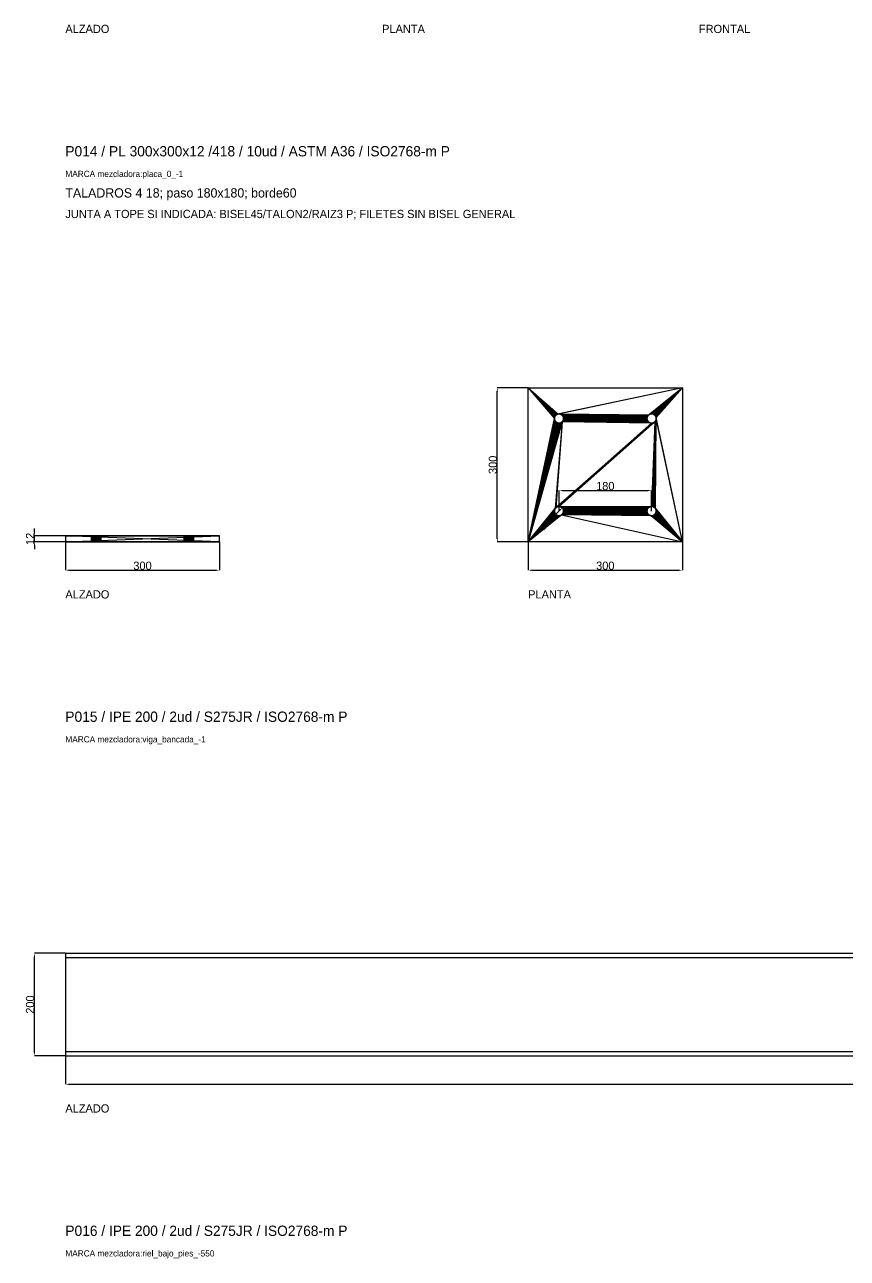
# Model space of a CAD drawing. Header units: millimetres. Extents: x -79 to 41330, y -75911 to 371.
# Drawn here: x -79 to 1521, y -21065 to -18665 of the extents above; entities that cross this region are included whole.
import ezdxf

# ---------------------------------------------------------------- set-up
doc = ezdxf.new("R2010")
doc.units = ezdxf.units.MM
for name, color, linetype in [('R17_COTAS_P', 1, 'Continuous'), ('R17_PIEZAS_P', 3, 'Continuous'), ('R17_TEXTOS', 7, 'Continuous')]:
    doc.layers.add(name, color=color, linetype=linetype)
doc.dimstyles.get("Standard").update_dxf_attribs({"dimtxt": 2.5, "dimasz": 2.5, "dimexe": 1.25, "dimexo": 0.625, "dimtad": 1, "dimcen": 2.5, "dimazin": 3, "dimtfac": 1, "dimtmove": 0, "dimatfit": 3})

# ---------------------------------------------------------------- blocks, each defined once
blk = doc.blocks.new('_CLOSEDFILLED')
at = {"color": 0, "linetype": 'BYBLOCK'}
blk.add_solid([(-1, 0.16), (0, 0), (-1, -0.16)], dxfattribs=at)
blk = doc.blocks.new('*D83')
for p, q in [((0, -19671.7), (0, -19726.7)), ((300, -19671.7), (300, -19726.7)), ((7, -19726.7), (293, -19726.7))]:
    blk.add_line(p, q)
at = {"layer": 'Defpoints'}
for p in [(0, -19671.7), (300, -19671.7), (0, -19726.7)]:
    blk.add_point(p, dxfattribs=at)
at = {"layer": 'R17_COTAS_P', "xscale": 7, "yscale": 7, "rotation": 180}
blk.add_blockref('_CLOSEDFILLED', (0, -19726.7), dxfattribs=at)
at = {"layer": 'R17_COTAS_P', "xscale": 7, "yscale": 7}
blk.add_blockref('_CLOSEDFILLED', (300, -19726.7), dxfattribs=at)
at = {"layer": 'R17_COTAS_P', "insert": (150, -19718.1), "char_height": 16, "attachment_point": 5}
blk.add_mtext('300', dxfattribs=at)
blk = doc.blocks.new('*D84')
for p, q in [((-60, -19652.7), (-60, -19645.7)), ((0, -19659.7), (-60, -19659.7)), ((-60, -19671.7), (-60, -19659.7)), ((0, -19671.7), (-60, -19671.7)), ((-60, -19678.7), (-60, -19685.7))]:
    blk.add_line(p, q)
at = {"layer": 'Defpoints'}
for p in [(-60, -19671.7), (0, -19659.7), (0, -19671.7)]:
    blk.add_point(p, dxfattribs=at)
at = {"layer": 'R17_COTAS_P', "xscale": 7, "yscale": 7}
for p, rotation in [((-60, -19659.7), 270), ((-60, -19671.7), 90)]:
    blk.add_blockref('_CLOSEDFILLED', p, dxfattribs=dict(at, rotation=rotation))
at = {"layer": 'R17_COTAS_P', "insert": (-68.6, -19665.7), "char_height": 16, "attachment_point": 5, "rotation": 90}
blk.add_mtext('12', dxfattribs=at)
blk = doc.blocks.new('*D85')
for p, q in [((900, -19671.7), (900, -19726.7)), ((1200, -19671.7), (1200, -19726.7)), ((907, -19726.7), (1193, -19726.7))]:
    blk.add_line(p, q)
at = {"layer": 'Defpoints'}
for p in [(900, -19671.7), (1200, -19671.7), (900, -19726.7)]:
    blk.add_point(p, dxfattribs=at)
at = {"layer": 'R17_COTAS_P', "xscale": 7, "yscale": 7, "rotation": 180}
blk.add_blockref('_CLOSEDFILLED', (900, -19726.7), dxfattribs=at)
at = {"layer": 'R17_COTAS_P', "xscale": 7, "yscale": 7}
blk.add_blockref('_CLOSEDFILLED', (1200, -19726.7), dxfattribs=at)
at = {"layer": 'R17_COTAS_P', "insert": (1050, -19718.1), "char_height": 16, "attachment_point": 5}
blk.add_mtext('300', dxfattribs=at)
blk = doc.blocks.new('*D86')
for p, q in [((900, -19371.7), (840, -19371.7)), ((840, -19664.7), (840, -19378.7)), ((900, -19671.7), (840, -19671.7))]:
    blk.add_line(p, q)
at = {"layer": 'Defpoints'}
for p in [(900, -19371.7), (840, -19671.7), (900, -19671.7)]:
    blk.add_point(p, dxfattribs=at)
at = {"layer": 'R17_COTAS_P', "xscale": 7, "yscale": 7}
for p, rotation in [((840, -19371.7), 90), ((840, -19671.7), 270)]:
    blk.add_blockref('_CLOSEDFILLED', p, dxfattribs=dict(at, rotation=rotation))
at = {"layer": 'R17_COTAS_P', "insert": (831.4, -19521.7), "char_height": 16, "attachment_point": 5, "rotation": 90}
blk.add_mtext('300', dxfattribs=at)
blk = doc.blocks.new('*D89')
for p, q in [((949.7, -19622), (950.1, -19621.6)), ((950.1, -19621.6), (962.8, -19608.9))]:
    blk.add_line(p, q)
at = {"layer": 'Defpoints'}
for p in [(953.6, -19618.1), (960, -19611.7)]:
    blk.add_point(p, dxfattribs=at)
at = {"layer": 'R17_COTAS_P', "xscale": 5, "yscale": 5, "rotation": 44.99999999999642}
for p in [(966.4, -19605.3), (953.6, -19618.1)]:
    blk.add_blockref('_CLOSEDFILLED', p, dxfattribs=at)
at = {"layer": 'R17_COTAS_P', "insert": (936.9, -19634.8), "char_height": 12, "attachment_point": 5, "rotation": 45}
blk.add_mtext('%%c18', dxfattribs=at)
blk = doc.blocks.new('*D90')
for p, q in [((960, -19611.7), (960, -19571.7)), ((967, -19571.7), (1133, -19571.7)), ((1140, -19611.7), (1140, -19571.7))]:
    blk.add_line(p, q)
at = {"layer": 'Defpoints'}
for p in [(960, -19571.7), (960, -19611.7), (1140, -19611.7)]:
    blk.add_point(p, dxfattribs=at)
at = {"layer": 'R17_COTAS_P', "xscale": 7, "yscale": 7, "rotation": 180}
blk.add_blockref('_CLOSEDFILLED', (960, -19571.7), dxfattribs=at)
at = {"layer": 'R17_COTAS_P', "xscale": 7, "yscale": 7}
blk.add_blockref('_CLOSEDFILLED', (1140, -19571.7), dxfattribs=at)
at = {"layer": 'R17_COTAS_P', "insert": (1050, -19563.1), "char_height": 16, "attachment_point": 5}
blk.add_mtext('180', dxfattribs=at)
blk = doc.blocks.new('*D91')
for p, q in [((0, -20671.7), (0, -20726.7)), ((6200, -20671.7), (6200, -20726.7)), ((7, -20726.7), (6193, -20726.7))]:
    blk.add_line(p, q)
at = {"layer": 'Defpoints'}
for p in [(0, -20671.7), (6200, -20671.7), (0, -20726.7)]:
    blk.add_point(p, dxfattribs=at)
at = {"layer": 'R17_COTAS_P', "xscale": 7, "yscale": 7, "rotation": 180}
blk.add_blockref('_CLOSEDFILLED', (0, -20726.7), dxfattribs=at)
at = {"layer": 'R17_COTAS_P', "xscale": 7, "yscale": 7}
blk.add_blockref('_CLOSEDFILLED', (6200, -20726.7), dxfattribs=at)
at = {"layer": 'R17_COTAS_P', "insert": (3100, -20718.1), "char_height": 16, "attachment_point": 5}
blk.add_mtext('6200', dxfattribs=at)
blk = doc.blocks.new('*D92')
for p, q in [((0, -20471.7), (-60, -20471.7)), ((-60, -20664.7), (-60, -20478.7)), ((0, -20671.7), (-60, -20671.7))]:
    blk.add_line(p, q)
at = {"layer": 'Defpoints'}
for p in [(0, -20471.7), (-60, -20671.7), (0, -20671.7)]:
    blk.add_point(p, dxfattribs=at)
at = {"layer": 'R17_COTAS_P', "xscale": 7, "yscale": 7}
for p, rotation in [((-60, -20471.7), 90), ((-60, -20671.7), 270)]:
    blk.add_blockref('_CLOSEDFILLED', p, dxfattribs=dict(at, rotation=rotation))
at = {"layer": 'R17_COTAS_P', "insert": (-68.6, -20571.7), "char_height": 16, "attachment_point": 5, "rotation": 90}
blk.add_mtext('200', dxfattribs=at)

msp = doc.modelspace()

# ---------------------------------------------------------------- linework, layer by layer
at = {"layer": 'R17_PIEZAS_P'}
for p, q in [((900, -19671.702), (900, -19371.702)), ((900, -19371.702), (951, -19431.702)), ((900, -19371.702), (951.173, -19429.946)), ((900, -19371.702), (951.685, -19428.258)), ((900, -19371.702), (952.517, -19426.702)), ((900, -19371.702), (953.636, -19425.338)), ((900, -19371.702), (955, -19424.219)), ((900, -19371.702), (956.556, -19423.387)), ((900, -19371.702), (958.244, -19422.875)), ((900, -19371.702), (1200, -19371.702)), ((1200, -19371.702), (958.244, -19422.875)), ((1200, -19371.702), (960, -19422.702)), ((1200, -19371.702), (1135, -19424.219)), ((1200, -19371.702), (1136.556, -19423.387)), ((1200, -19371.702), (1138.244, -19422.875)), ((1200, -19371.702), (1140, -19422.702)), ((1200, -19371.702), (1141.756, -19422.875)), ((1200, -19371.702), (1143.444, -19423.387)), ((1200, -19371.702), (1145, -19424.219)), ((1200, -19371.702), (1146.364, -19425.338)), ((1200, -19371.702), (1147.483, -19426.702)), ((1200, -19371.702), (1148.315, -19428.258)), ((1200, -19371.702), (1148.827, -19429.946)), ((1200, -19371.702), (1200, -19671.702)), ((900, -19671.702), (951, -19431.702)), ((951.173, -19433.458), (900, -19671.702)), ((951.685, -19435.146), (900, -19671.702)), ((952.517, -19436.702), (900, -19671.702)), ((953.636, -19438.066), (900, -19671.702)), ((966.364, -19438.066), (900, -19671.702)), ((951.173, -19429.946), (951, -19431.702)), ((951, -19431.702), (951.173, -19433.458)), ((951.685, -19428.258), (951.173, -19429.946)), ((951.173, -19433.458), (951.685, -19435.146)), ((952.517, -19426.702), (951.685, -19428.258)), ((951.685, -19435.146), (952.517, -19436.702)), ((953.636, -19425.338), (952.517, -19426.702)), ((952.517, -19436.702), (953.636, -19438.066)), ((966.364, -19438.066), (952.517, -19606.702)), ((955, -19424.219), (953.636, -19425.338)), ((953.636, -19438.066), (955, -19439.185)), ((966.364, -19438.066), (953.636, -19605.338)), ((1146.364, -19438.066), (953.636, -19605.338)), ((956.556, -19423.387), (955, -19424.219)), ((1146.364, -19438.066), (955, -19604.219)), ((958.244, -19422.875), (956.556, -19423.387)), ((1146.364, -19438.066), (956.556, -19603.387)), ((960, -19422.702), (958.244, -19422.875)), ((1146.364, -19438.066), (958.244, -19602.875)), ((961.756, -19422.875), (960, -19422.702)), ((960, -19422.702), (1131.173, -19429.946)), ((960, -19422.702), (1131.685, -19428.258)), ((960, -19422.702), (1132.517, -19426.702)), ((960, -19422.702), (1133.636, -19425.338)), ((960, -19422.702), (1135, -19424.219)), ((1146.364, -19438.066), (960, -19602.702)), ((963.444, -19423.387), (961.756, -19422.875)), ((961.756, -19422.875), (1131.173, -19429.946)), ((965, -19424.219), (963.444, -19423.387)), ((963.444, -19423.387), (1131.173, -19429.946)), ((966.364, -19425.338), (965, -19424.219)), ((965, -19424.219), (1131.173, -19429.946)), ((965, -19439.185), (966.364, -19438.066)), ((967.483, -19426.702), (966.364, -19425.338)), ((966.364, -19425.338), (1131.173, -19429.946)), ((966.364, -19438.066), (967.483, -19436.702)), ((1140, -19440.702), (966.364, -19438.066)), ((968.315, -19428.258), (967.483, -19426.702)), ((967.483, -19426.702), (1131.173, -19429.946)), ((967.483, -19436.702), (968.315, -19435.146)), ((1140, -19440.702), (967.483, -19436.702)), ((968.827, -19429.946), (968.315, -19428.258)), ((968.315, -19428.258), (1131.173, -19429.946)), ((968.315, -19435.146), (968.827, -19433.458)), ((1140, -19440.702), (968.315, -19435.146)), ((969, -19431.702), (968.827, -19429.946)), ((968.827, -19429.946), (1131.173, -19429.946)), ((968.827, -19433.458), (969, -19431.702)), ((1140, -19440.702), (968.827, -19433.458)), ((969, -19431.702), (1131.173, -19429.946)), ((1131, -19431.702), (969, -19431.702)), ((1131.173, -19433.458), (969, -19431.702)), ((1131.685, -19435.146), (969, -19431.702)), ((1132.517, -19436.702), (969, -19431.702)), ((1133.636, -19438.066), (969, -19431.702)), ((1135, -19439.185), (969, -19431.702)), ((1136.556, -19440.017), (969, -19431.702)), ((1138.244, -19440.529), (969, -19431.702)), ((1140, -19440.702), (969, -19431.702)), ((1131.173, -19429.946), (1131, -19431.702)), ((1131, -19431.702), (1131.173, -19433.458)), ((1131.685, -19428.258), (1131.173, -19429.946)), ((1131.173, -19433.458), (1131.685, -19435.146)), ((1132.517, -19426.702), (1131.685, -19428.258)), ((1131.685, -19435.146), (1132.517, -19436.702)), ((1133.636, -19425.338), (1132.517, -19426.702)), ((1132.517, -19436.702), (1133.636, -19438.066)), ((1135, -19424.219), (1133.636, -19425.338)), ((1133.636, -19438.066), (1135, -19439.185)), ((1136.556, -19423.387), (1135, -19424.219)), ((1138.244, -19422.875), (1136.556, -19423.387)), ((1140, -19422.702), (1138.244, -19422.875)), ((1141.756, -19422.875), (1140, -19422.702)), ((1149, -19431.702), (1140, -19602.702)), ((1148.827, -19433.458), (1140, -19602.702)), ((1148.315, -19435.146), (1140, -19602.702)), ((1147.483, -19436.702), (1140, -19602.702)), ((1146.364, -19438.066), (1140, -19602.702)), ((1143.444, -19423.387), (1141.756, -19422.875)), ((1149, -19431.702), (1141.756, -19602.875)), ((1145, -19424.219), (1143.444, -19423.387)), ((1143.444, -19603.387), (1149, -19431.702)), ((1146.364, -19425.338), (1145, -19424.219)), ((1145, -19604.219), (1149, -19431.702)), ((1145, -19439.185), (1146.364, -19438.066)), ((1147.483, -19426.702), (1146.364, -19425.338)), ((1146.364, -19605.338), (1149, -19431.702)), ((1146.364, -19438.066), (1147.483, -19436.702)), ((1148.315, -19428.258), (1147.483, -19426.702)), ((1147.483, -19606.702), (1149, -19431.702)), ((1147.483, -19436.702), (1148.315, -19435.146)), ((1148.827, -19429.946), (1148.315, -19428.258)), ((1148.315, -19435.146), (1148.827, -19433.458)), ((1200, -19671.702), (1148.827, -19429.946)), ((1149, -19431.702), (1148.827, -19429.946)), ((1148.827, -19433.458), (1149, -19431.702)), ((1200, -19671.702), (1149, -19431.702)), ((955, -19439.185), (900, -19671.702)), ((965, -19439.185), (900, -19671.702)), ((956.556, -19440.017), (900, -19671.702)), ((963.444, -19440.017), (900, -19671.702)), ((958.244, -19440.529), (900, -19671.702)), ((961.756, -19440.529), (900, -19671.702)), ((960, -19440.702), (900, -19671.702)), ((1145, -19439.185), (953.636, -19605.338)), ((1143.444, -19440.017), (953.636, -19605.338)), ((1141.756, -19440.529), (953.636, -19605.338)), ((1140, -19440.702), (953.636, -19605.338)), ((955, -19439.185), (956.556, -19440.017)), ((956.556, -19440.017), (958.244, -19440.529)), ((958.244, -19440.529), (960, -19440.702)), ((960, -19440.702), (961.756, -19440.529)), ((961.756, -19440.529), (963.444, -19440.017)), ((963.444, -19440.017), (965, -19439.185)), ((1135, -19439.185), (1136.556, -19440.017)), ((1136.556, -19440.017), (1138.244, -19440.529)), ((1138.244, -19440.529), (1140, -19440.702)), ((1140, -19440.702), (1141.756, -19440.529)), ((1141.756, -19440.529), (1143.444, -19440.017)), ((1143.444, -19440.017), (1145, -19439.185)), ((900, -19671.702), (952.517, -19606.702)), ((952.517, -19606.702), (951.685, -19608.258)), ((953.636, -19605.338), (952.517, -19606.702)), ((955, -19604.219), (953.636, -19605.338)), ((956.556, -19603.387), (955, -19604.219)), ((958.244, -19602.875), (956.556, -19603.387)), ((960, -19602.702), (958.244, -19602.875)), ((961.756, -19602.875), (960, -19602.702)), ((960, -19602.702), (1131, -19611.702)), ((960, -19602.702), (1131.173, -19609.946)), ((960, -19602.702), (1131.685, -19608.258)), ((960, -19602.702), (1132.517, -19606.702)), ((960, -19602.702), (1133.636, -19605.338)), ((960, -19602.702), (1135, -19604.219)), ((960, -19602.702), (1136.556, -19603.387)), ((960, -19602.702), (1138.244, -19602.875)), ((960, -19602.702), (1140, -19602.702)), ((963.444, -19603.387), (961.756, -19602.875)), ((961.756, -19602.875), (1131, -19611.702)), ((965, -19604.219), (963.444, -19603.387)), ((963.444, -19603.387), (1131, -19611.702)), ((966.364, -19605.338), (965, -19604.219)), ((965, -19604.219), (1131, -19611.702)), ((967.483, -19606.702), (966.364, -19605.338)), ((966.364, -19605.338), (1131, -19611.702)), ((968.315, -19608.258), (967.483, -19606.702)), ((967.483, -19606.702), (1131, -19611.702)), ((1132.517, -19606.702), (1131.685, -19608.258)), ((1133.636, -19605.338), (1132.517, -19606.702)), ((1135, -19604.219), (1133.636, -19605.338)), ((1136.556, -19603.387), (1135, -19604.219)), ((1138.244, -19602.875), (1136.556, -19603.387)), ((1140, -19602.702), (1138.244, -19602.875)), ((1141.756, -19602.875), (1140, -19602.702)), ((1143.444, -19603.387), (1141.756, -19602.875)), ((1145, -19604.219), (1143.444, -19603.387)), ((1146.364, -19605.338), (1145, -19604.219)), ((1147.483, -19606.702), (1146.364, -19605.338)), ((1148.315, -19608.258), (1147.483, -19606.702)), ((1147.483, -19606.702), (1200, -19671.702)), ((900, -19671.702), (951.685, -19608.258)), ((900, -19671.702), (951.173, -19609.946)), ((951, -19611.702), (900, -19671.702)), ((951.173, -19613.458), (900, -19671.702)), ((951.685, -19615.146), (900, -19671.702)), ((952.517, -19616.702), (900, -19671.702)), ((953.636, -19618.066), (900, -19671.702)), ((955, -19619.185), (900, -19671.702)), ((965, -19619.185), (900, -19671.702)), ((956.556, -19620.017), (900, -19671.702)), ((963.444, -19620.017), (900, -19671.702)), ((958.244, -19620.529), (900, -19671.702)), ((961.756, -19620.529), (900, -19671.702)), ((960, -19620.702), (900, -19671.702)), ((951.173, -19609.946), (951, -19611.702)), ((951, -19611.702), (951.173, -19613.458)), ((951.685, -19608.258), (951.173, -19609.946)), ((951.173, -19613.458), (951.685, -19615.146)), ((951.685, -19615.146), (952.517, -19616.702)), ((952.517, -19616.702), (953.636, -19618.066)), ((953.636, -19618.066), (955, -19619.185)), ((955, -19619.185), (956.556, -19620.017)), ((956.556, -19620.017), (958.244, -19620.529)), ((958.244, -19620.529), (960, -19620.702)), ((960, -19620.702), (961.756, -19620.529)), ((961.756, -19620.529), (963.444, -19620.017)), ((963.444, -19620.017), (965, -19619.185)), ((965, -19619.185), (966.364, -19618.066)), ((965, -19619.185), (1200, -19671.702)), ((1140, -19620.702), (965, -19619.185)), ((966.364, -19618.066), (967.483, -19616.702)), ((1140, -19620.702), (966.364, -19618.066)), ((967.483, -19616.702), (968.315, -19615.146)), ((1140, -19620.702), (967.483, -19616.702)), ((968.827, -19609.946), (968.315, -19608.258)), ((968.315, -19608.258), (1131, -19611.702)), ((968.315, -19615.146), (968.827, -19613.458)), ((1140, -19620.702), (968.315, -19615.146)), ((969, -19611.702), (968.827, -19609.946)), ((968.827, -19609.946), (1131, -19611.702)), ((968.827, -19613.458), (969, -19611.702)), ((1140, -19620.702), (968.827, -19613.458)), ((1131, -19611.702), (969, -19611.702)), ((1131.173, -19613.458), (969, -19611.702)), ((1131.685, -19615.146), (969, -19611.702)), ((1132.517, -19616.702), (969, -19611.702)), ((1133.636, -19618.066), (969, -19611.702)), ((1135, -19619.185), (969, -19611.702)), ((1136.556, -19620.017), (969, -19611.702)), ((1138.244, -19620.529), (969, -19611.702)), ((1140, -19620.702), (969, -19611.702)), ((1131.173, -19609.946), (1131, -19611.702)), ((1131, -19611.702), (1131.173, -19613.458)), ((1131.685, -19608.258), (1131.173, -19609.946)), ((1131.173, -19613.458), (1131.685, -19615.146)), ((1131.685, -19615.146), (1132.517, -19616.702)), ((1132.517, -19616.702), (1133.636, -19618.066)), ((1133.636, -19618.066), (1135, -19619.185)), ((1135, -19619.185), (1136.556, -19620.017)), ((1136.556, -19620.017), (1138.244, -19620.529)), ((1138.244, -19620.529), (1140, -19620.702)), ((1140, -19620.702), (1141.756, -19620.529)), ((1140, -19620.702), (1200, -19671.702)), ((1141.756, -19620.529), (1143.444, -19620.017)), ((1141.756, -19620.529), (1200, -19671.702)), ((1143.444, -19620.017), (1145, -19619.185)), ((1143.444, -19620.017), (1200, -19671.702)), ((1145, -19619.185), (1146.364, -19618.066)), ((1145, -19619.185), (1200, -19671.702)), ((1146.364, -19618.066), (1147.483, -19616.702)), ((1146.364, -19618.066), (1200, -19671.702)), ((1147.483, -19616.702), (1148.315, -19615.146)), ((1147.483, -19616.702), (1200, -19671.702)), ((1148.827, -19609.946), (1148.315, -19608.258)), ((1148.315, -19608.258), (1200, -19671.702)), ((1148.315, -19615.146), (1148.827, -19613.458)), ((1148.315, -19615.146), (1200, -19671.702)), ((1149, -19611.702), (1148.827, -19609.946)), ((1148.827, -19609.946), (1200, -19671.702)), ((1148.827, -19613.458), (1149, -19611.702)), ((1148.827, -19613.458), (1200, -19671.702)), ((1149, -19611.702), (1200, -19671.702)), ((51, -19659.702), (0, -19659.702)), ((0, -19659.702), (51.173, -19659.702)), ((0, -19659.702), (51.685, -19659.702)), ((0, -19659.702), (52.517, -19659.702)), ((0, -19659.702), (53.636, -19659.702)), ((0, -19659.702), (55, -19659.702)), ((0, -19659.702), (56.556, -19659.702)), ((0, -19659.702), (58.244, -19659.702)), ((0, -19659.702), (60, -19659.702)), ((0, -19659.702), (61.756, -19659.702)), ((300, -19659.702), (0, -19659.702)), ((0, -19659.702), (63.444, -19659.702)), ((0, -19659.702), (65, -19659.702)), ((0, -19659.702), (66.364, -19659.702)), ((300, -19671.702), (0, -19659.702)), ((0, -19659.702), (0, -19671.702)), ((0, -19671.702), (300, -19659.702)), ((0, -19671.702), (51, -19671.702)), ((51.173, -19671.702), (0, -19671.702)), ((51.685, -19671.702), (0, -19671.702)), ((52.517, -19671.702), (0, -19671.702)), ((53.636, -19671.702), (0, -19671.702)), ((55, -19671.702), (0, -19671.702)), ((56.556, -19671.702), (0, -19671.702)), ((58.244, -19671.702), (0, -19671.702)), ((60, -19671.702), (0, -19671.702)), ((61.756, -19671.702), (0, -19671.702)), ((0, -19671.702), (300, -19671.702)), ((63.444, -19671.702), (0, -19671.702)), ((65, -19671.702), (0, -19671.702)), ((66.364, -19671.702), (0, -19671.702)), ((51.173, -19659.702), (51, -19659.702)), ((51, -19671.702), (51.173, -19659.702)), ((51, -19671.702), (51, -19659.702)), ((51.173, -19671.702), (51, -19659.702)), ((51, -19671.702), (51.173, -19671.702)), ((51.685, -19659.702), (51.173, -19659.702)), ((51.173, -19671.702), (51.685, -19659.702)), ((51.173, -19671.702), (51.173, -19659.702)), ((51.685, -19671.702), (51.173, -19659.702)), ((51.173, -19671.702), (51.685, -19671.702)), ((52.517, -19659.702), (51.685, -19659.702)), ((51.685, -19671.702), (52.517, -19659.702)), ((51.685, -19671.702), (51.685, -19659.702)), ((52.517, -19671.702), (51.685, -19659.702)), ((51.685, -19671.702), (52.517, -19671.702)), ((53.636, -19659.702), (52.517, -19659.702)), ((52.517, -19659.702), (66.364, -19659.702)), ((52.517, -19671.702), (53.636, -19659.702)), ((52.517, -19671.702), (52.517, -19659.702)), ((53.636, -19671.702), (52.517, -19659.702)), ((52.517, -19671.702), (53.636, -19671.702)), ((66.364, -19671.702), (52.517, -19671.702)), ((55, -19659.702), (53.636, -19659.702)), ((53.636, -19659.702), (66.364, -19659.702)), ((53.636, -19659.702), (240, -19659.702)), ((53.636, -19659.702), (241.756, -19659.702)), ((53.636, -19659.702), (243.444, -19659.702)), ((53.636, -19659.702), (245, -19659.702)), ((53.636, -19659.702), (246.364, -19659.702)), ((53.636, -19671.702), (55, -19659.702)), ((53.636, -19671.702), (53.636, -19659.702)), ((55, -19671.702), (53.636, -19659.702)), ((53.636, -19671.702), (55, -19671.702)), ((66.364, -19671.702), (53.636, -19671.702)), ((240, -19671.702), (53.636, -19671.702)), ((241.756, -19671.702), (53.636, -19671.702)), ((243.444, -19671.702), (53.636, -19671.702)), ((245, -19671.702), (53.636, -19671.702)), ((246.364, -19671.702), (53.636, -19671.702)), ((56.556, -19659.702), (55, -19659.702)), ((55, -19659.702), (246.364, -19659.702)), ((55, -19671.702), (56.556, -19659.702)), ((55, -19671.702), (55, -19659.702)), ((56.556, -19671.702), (55, -19659.702)), ((55, -19671.702), (56.556, -19671.702)), ((246.364, -19671.702), (55, -19671.702)), ((58.244, -19659.702), (56.556, -19659.702)), ((56.556, -19659.702), (246.364, -19659.702)), ((56.556, -19671.702), (58.244, -19659.702)), ((56.556, -19671.702), (56.556, -19659.702)), ((58.244, -19671.702), (56.556, -19659.702)), ((56.556, -19671.702), (58.244, -19671.702)), ((246.364, -19671.702), (56.556, -19671.702)), ((60, -19659.702), (58.244, -19659.702)), ((58.244, -19659.702), (300, -19659.702)), ((58.244, -19659.702), (246.364, -19659.702)), ((58.244, -19671.702), (60, -19659.702)), ((58.244, -19671.702), (58.244, -19659.702)), ((60, -19671.702), (58.244, -19659.702)), ((58.244, -19671.702), (60, -19671.702)), ((300, -19671.702), (58.244, -19671.702)), ((246.364, -19671.702), (58.244, -19671.702)), ((60, -19659.702), (61.756, -19659.702)), ((231, -19659.702), (60, -19659.702)), ((231.173, -19659.702), (60, -19659.702)), ((231.685, -19659.702), (60, -19659.702)), ((60, -19659.702), (300, -19659.702)), ((232.517, -19659.702), (60, -19659.702)), ((233.636, -19659.702), (60, -19659.702)), ((235, -19659.702), (60, -19659.702)), ((236.556, -19659.702), (60, -19659.702)), ((238.244, -19659.702), (60, -19659.702)), ((240, -19659.702), (60, -19659.702)), ((60, -19659.702), (246.364, -19659.702)), ((60, -19671.702), (61.756, -19659.702)), ((60, -19671.702), (60, -19659.702)), ((61.756, -19671.702), (60, -19659.702)), ((61.756, -19671.702), (60, -19671.702)), ((60, -19671.702), (231, -19671.702)), ((60, -19671.702), (231.173, -19671.702)), ((60, -19671.702), (231.685, -19671.702)), ((300, -19671.702), (60, -19671.702)), ((60, -19671.702), (232.517, -19671.702)), ((60, -19671.702), (233.636, -19671.702)), ((60, -19671.702), (235, -19671.702)), ((60, -19671.702), (236.556, -19671.702)), ((60, -19671.702), (238.244, -19671.702)), ((60, -19671.702), (240, -19671.702)), ((246.364, -19671.702), (60, -19671.702)), ((61.756, -19659.702), (63.444, -19659.702)), ((231, -19659.702), (61.756, -19659.702)), ((231.173, -19659.702), (61.756, -19659.702)), ((61.756, -19671.702), (63.444, -19659.702)), ((61.756, -19671.702), (61.756, -19659.702)), ((63.444, -19671.702), (61.756, -19659.702)), ((63.444, -19671.702), (61.756, -19671.702)), ((61.756, -19671.702), (231, -19671.702)), ((61.756, -19671.702), (231.173, -19671.702)), ((63.444, -19659.702), (65, -19659.702)), ((231, -19659.702), (63.444, -19659.702)), ((231.173, -19659.702), (63.444, -19659.702)), ((63.444, -19671.702), (65, -19659.702)), ((63.444, -19671.702), (63.444, -19659.702)), ((65, -19671.702), (63.444, -19659.702)), ((65, -19671.702), (63.444, -19671.702)), ((63.444, -19671.702), (231, -19671.702)), ((63.444, -19671.702), (231.173, -19671.702)), ((65, -19659.702), (66.364, -19659.702)), ((231, -19659.702), (65, -19659.702)), ((231.173, -19659.702), (65, -19659.702)), ((300, -19659.702), (65, -19659.702)), ((65, -19659.702), (240, -19659.702)), ((65, -19671.702), (66.364, -19659.702)), ((65, -19671.702), (65, -19659.702)), ((66.364, -19671.702), (65, -19659.702)), ((66.364, -19671.702), (65, -19671.702)), ((65, -19671.702), (231, -19671.702)), ((65, -19671.702), (231.173, -19671.702)), ((65, -19671.702), (300, -19671.702)), ((240, -19671.702), (65, -19671.702)), ((66.364, -19659.702), (67.483, -19659.702)), ((231, -19659.702), (66.364, -19659.702)), ((231.173, -19659.702), (66.364, -19659.702)), ((66.364, -19659.702), (240, -19659.702)), ((66.364, -19671.702), (67.483, -19659.702)), ((66.364, -19671.702), (66.364, -19659.702)), ((67.483, -19671.702), (66.364, -19659.702)), ((67.483, -19671.702), (66.364, -19671.702)), ((66.364, -19671.702), (231, -19671.702)), ((66.364, -19671.702), (231.173, -19671.702)), ((240, -19671.702), (66.364, -19671.702)), ((67.483, -19659.702), (68.315, -19659.702)), ((231, -19659.702), (67.483, -19659.702)), ((231.173, -19659.702), (67.483, -19659.702)), ((67.483, -19659.702), (240, -19659.702)), ((67.483, -19671.702), (68.315, -19659.702)), ((67.483, -19671.702), (67.483, -19659.702)), ((68.315, -19671.702), (67.483, -19659.702)), ((68.315, -19671.702), (67.483, -19671.702)), ((67.483, -19671.702), (231, -19671.702)), ((67.483, -19671.702), (231.173, -19671.702)), ((240, -19671.702), (67.483, -19671.702)), ((68.315, -19659.702), (68.827, -19659.702)), ((231, -19659.702), (68.315, -19659.702)), ((231.173, -19659.702), (68.315, -19659.702)), ((68.315, -19659.702), (240, -19659.702)), ((68.315, -19671.702), (68.827, -19659.702)), ((68.315, -19671.702), (68.315, -19659.702)), ((68.827, -19671.702), (68.315, -19659.702)), ((68.827, -19671.702), (68.315, -19671.702)), ((68.315, -19671.702), (231, -19671.702)), ((68.315, -19671.702), (231.173, -19671.702)), ((240, -19671.702), (68.315, -19671.702)), ((68.827, -19659.702), (69, -19659.702)), ((231, -19659.702), (68.827, -19659.702)), ((231.173, -19659.702), (68.827, -19659.702)), ((68.827, -19659.702), (240, -19659.702)), ((68.827, -19671.702), (69, -19659.702)), ((68.827, -19671.702), (68.827, -19659.702)), ((69, -19671.702), (68.827, -19659.702)), ((69, -19671.702), (68.827, -19671.702)), ((68.827, -19671.702), (231, -19671.702)), ((68.827, -19671.702), (231.173, -19671.702)), ((240, -19671.702), (68.827, -19671.702)), ((69, -19659.702), (231, -19659.702)), ((231.173, -19659.702), (69, -19659.702)), ((69, -19659.702), (231.685, -19659.702)), ((69, -19659.702), (232.517, -19659.702)), ((69, -19659.702), (233.636, -19659.702)), ((69, -19659.702), (235, -19659.702)), ((69, -19659.702), (236.556, -19659.702)), ((69, -19659.702), (238.244, -19659.702)), ((69, -19659.702), (240, -19659.702)), ((69, -19659.702), (69, -19671.702)), ((231, -19671.702), (69, -19671.702)), ((69, -19671.702), (231.173, -19671.702)), ((231.685, -19671.702), (69, -19671.702)), ((232.517, -19671.702), (69, -19671.702)), ((233.636, -19671.702), (69, -19671.702)), ((235, -19671.702), (69, -19671.702)), ((236.556, -19671.702), (69, -19671.702)), ((238.244, -19671.702), (69, -19671.702)), ((240, -19671.702), (69, -19671.702)), ((231, -19659.702), (231.173, -19659.702)), ((231, -19671.702), (231.173, -19659.702)), ((231, -19671.702), (231, -19659.702)), ((231.173, -19671.702), (231, -19659.702)), ((231.173, -19671.702), (231, -19671.702)), ((231.685, -19659.702), (231.173, -19659.702)), ((231.173, -19671.702), (231.685, -19659.702)), ((231.173, -19671.702), (231.173, -19659.702)), ((231.685, -19671.702), (231.173, -19659.702)), ((231.173, -19671.702), (231.685, -19671.702)), ((232.517, -19659.702), (231.685, -19659.702)), ((231.685, -19671.702), (232.517, -19659.702)), ((231.685, -19671.702), (231.685, -19659.702)), ((232.517, -19671.702), (231.685, -19659.702)), ((231.685, -19671.702), (232.517, -19671.702)), ((233.636, -19659.702), (232.517, -19659.702)), ((232.517, -19671.702), (233.636, -19659.702)), ((232.517, -19671.702), (232.517, -19659.702)), ((233.636, -19671.702), (232.517, -19659.702)), ((232.517, -19671.702), (233.636, -19671.702)), ((235, -19659.702), (233.636, -19659.702)), ((233.636, -19671.702), (235, -19659.702)), ((233.636, -19671.702), (233.636, -19659.702)), ((235, -19671.702), (233.636, -19659.702)), ((233.636, -19671.702), (235, -19671.702)), ((236.556, -19659.702), (235, -19659.702)), ((235, -19659.702), (300, -19659.702)), ((235, -19671.702), (236.556, -19659.702)), ((235, -19671.702), (235, -19659.702)), ((236.556, -19671.702), (235, -19659.702)), ((235, -19671.702), (236.556, -19671.702)), ((300, -19671.702), (235, -19671.702)), ((238.244, -19659.702), (236.556, -19659.702)), ((236.556, -19659.702), (300, -19659.702)), ((236.556, -19671.702), (238.244, -19659.702)), ((236.556, -19671.702), (236.556, -19659.702)), ((238.244, -19671.702), (236.556, -19659.702)), ((236.556, -19671.702), (238.244, -19671.702)), ((300, -19671.702), (236.556, -19671.702)), ((240, -19659.702), (238.244, -19659.702)), ((238.244, -19659.702), (300, -19659.702)), ((238.244, -19671.702), (240, -19659.702)), ((238.244, -19671.702), (238.244, -19659.702)), ((240, -19671.702), (238.244, -19659.702)), ((238.244, -19671.702), (240, -19671.702)), ((300, -19671.702), (238.244, -19671.702)), ((300, -19659.702), (240, -19659.702)), ((241.756, -19659.702), (240, -19659.702)), ((240, -19659.702), (246.364, -19659.702)), ((240, -19659.702), (247.483, -19659.702)), ((240, -19659.702), (248.315, -19659.702)), ((240, -19659.702), (248.827, -19659.702)), ((240, -19659.702), (249, -19659.702)), ((240, -19671.702), (241.756, -19659.702)), ((240, -19671.702), (240, -19659.702)), ((241.756, -19671.702), (240, -19659.702)), ((240, -19671.702), (300, -19671.702)), ((240, -19671.702), (241.756, -19671.702)), ((246.364, -19671.702), (240, -19671.702)), ((247.483, -19671.702), (240, -19671.702)), ((248.315, -19671.702), (240, -19671.702)), ((248.827, -19671.702), (240, -19671.702)), ((249, -19671.702), (240, -19671.702)), ((300, -19659.702), (241.756, -19659.702)), ((243.444, -19659.702), (241.756, -19659.702)), ((241.756, -19659.702), (249, -19659.702)), ((241.756, -19671.702), (243.444, -19659.702)), ((241.756, -19671.702), (241.756, -19659.702)), ((243.444, -19671.702), (241.756, -19659.702)), ((241.756, -19671.702), (300, -19671.702)), ((241.756, -19671.702), (243.444, -19671.702)), ((249, -19671.702), (241.756, -19671.702)), ((300, -19659.702), (243.444, -19659.702)), ((245, -19659.702), (243.444, -19659.702)), ((249, -19659.702), (243.444, -19659.702)), ((243.444, -19671.702), (245, -19659.702)), ((243.444, -19671.702), (243.444, -19659.702)), ((245, -19671.702), (243.444, -19659.702)), ((243.444, -19671.702), (300, -19671.702)), ((243.444, -19671.702), (245, -19671.702)), ((243.444, -19671.702), (249, -19671.702)), ((300, -19659.702), (245, -19659.702)), ((246.364, -19659.702), (245, -19659.702)), ((249, -19659.702), (245, -19659.702)), ((245, -19671.702), (246.364, -19659.702)), ((245, -19671.702), (245, -19659.702)), ((246.364, -19671.702), (245, -19659.702)), ((245, -19671.702), (300, -19671.702)), ((245, -19671.702), (246.364, -19671.702)), ((245, -19671.702), (249, -19671.702)), ((300, -19659.702), (246.364, -19659.702)), ((247.483, -19659.702), (246.364, -19659.702)), ((249, -19659.702), (246.364, -19659.702)), ((246.364, -19671.702), (247.483, -19659.702)), ((246.364, -19671.702), (246.364, -19659.702)), ((247.483, -19671.702), (246.364, -19659.702)), ((246.364, -19671.702), (300, -19671.702)), ((246.364, -19671.702), (247.483, -19671.702)), ((246.364, -19671.702), (249, -19671.702)), ((300, -19659.702), (247.483, -19659.702)), ((248.315, -19659.702), (247.483, -19659.702)), ((249, -19659.702), (247.483, -19659.702)), ((247.483, -19671.702), (248.315, -19659.702)), ((247.483, -19671.702), (247.483, -19659.702)), ((248.315, -19671.702), (247.483, -19659.702)), ((247.483, -19671.702), (300, -19671.702)), ((247.483, -19671.702), (248.315, -19671.702)), ((247.483, -19671.702), (249, -19671.702)), ((300, -19659.702), (248.315, -19659.702)), ((248.827, -19659.702), (248.315, -19659.702)), ((248.315, -19671.702), (248.827, -19659.702)), ((248.315, -19671.702), (248.315, -19659.702)), ((248.827, -19671.702), (248.315, -19659.702)), ((248.315, -19671.702), (300, -19671.702)), ((248.315, -19671.702), (248.827, -19671.702)), ((300, -19659.702), (248.827, -19659.702)), ((249, -19659.702), (248.827, -19659.702)), ((248.827, -19671.702), (249, -19659.702)), ((248.827, -19671.702), (248.827, -19659.702)), ((249, -19671.702), (248.827, -19659.702)), ((248.827, -19671.702), (300, -19671.702)), ((248.827, -19671.702), (249, -19671.702)), ((300, -19659.702), (249, -19659.702)), ((249, -19659.702), (249, -19671.702)), ((249, -19671.702), (300, -19671.702)), ((300, -19671.702), (300, -19659.702)), ((1200, -19671.702), (900, -19671.702)), ((0, -20471.702), (6200, -20471.702)), ((0, -20471.702), (0, -20480.202)), ((0, -20480.202), (6200, -20480.202)), ((0, -20480.202), (0, -20663.202)), ((0, -20663.202), (6200, -20663.202)), ((0, -20663.202), (0, -20671.702)), ((0, -20671.702), (6200, -20671.702))]:
    msp.add_line(p, q, dxfattribs=at)
for centre in [(960, -19431.702), (1140, -19431.702), (960, -19611.702), (1140, -19611.702)]:
    msp.add_circle(centre, 9, dxfattribs=at)

# ---------------------------------------------------------------- texts
at = {"layer": 'R17_TEXTOS'}
for s, height, p in [('ALZADO', 16, (0, -18681.702)), ('PLANTA', 16, (616, -18681.702)), ('FRONTAL', 16, (1232, -18681.702)), ('P014 / PL 300x300x12 /418 / 10ud / ASTM A36 / ISO2768-m P', 20, (0, -18921.702)), ('MARCA mezcladora:placa_0_-1', 12, (0, -18961.702)), ('TALADROS 4 18; paso 180x180; borde60', 18, (0, -19001.702)), ('JUNTA A TOPE SI INDICADA: BISEL45/TALON2/RAIZ3 P; FILETES SIN BISEL GENERAL', 16, (0, -19041.702)), ('ALZADO', 16, (0, -19781.702)), ('PLANTA', 16, (900, -19781.702)), ('P015 / IPE 200 / 2ud / S275JR / ISO2768-m P', 20, (0, -20021.702)), ('MARCA mezcladora:viga_bancada_-1', 12, (0, -20061.702)), ('ALZADO', 16, (0, -20781.702)), ('P016 / IPE 200 / 2ud / S275JR / ISO2768-m P', 20, (0, -21021.702)), ('MARCA mezcladora:riel_bajo_pies_-550', 12, (0, -21061.702))]:
    msp.add_text(s, height=height, dxfattribs=at).set_placement(p)

# ---------------------------------------------------------------- dimensions: what is measured, and where the dimension line sits
at = {"layer": 'R17_COTAS_P'}
for base, p1, p2, picture, middle in [((840, -19671.702), (900, -19671.702), (900, -19371.702), '*D86', (831.375, -19521.702)), ((-60, -19671.702), (0, -19671.702), (0, -19659.702), '*D84', (-68.625, -19665.702)), ((-60, -20671.702), (0, -20671.702), (0, -20471.702), '*D92', (-68.625, -20571.702))]:
    dim = msp.add_linear_dim(base=base, p1=p1, p2=p2, angle=90, dimstyle='Standard', override={"dimtxt": 16, "dimasz": 7, "dimtad": 1, "dimdec": 2}, dxfattribs=at)
    dim.commit()
    dim.dimension.update_dxf_attribs({"geometry": picture, "text_midpoint": middle})
for base, p1, p2, picture, middle in [((960, -19571.702), (960, -19611.702), (1140, -19611.702), '*D90', (1050, -19563.077)), ((0, -19726.702), (0, -19671.702), (300, -19671.702), '*D83', (150, -19718.077)), ((900, -19726.702), (900, -19671.702), (1200, -19671.702), '*D85', (1050, -19718.077)), ((0, -20726.702), (0, -20671.702), (6200, -20671.702), '*D91', (3100, -20718.077))]:
    dim = msp.add_linear_dim(base=base, p1=p1, p2=p2, dimstyle='Standard', override={"dimtxt": 16, "dimasz": 7, "dimtad": 1, "dimdec": 2}, dxfattribs=at)
    dim.commit()
    dim.dimension.update_dxf_attribs({"geometry": picture, "text_midpoint": middle})
dim = msp.add_diameter_dim_2p(p1=(966.364, -19605.338), p2=(953.636, -19618.066), dimstyle='Standard', override={"dimtxt": 12, "dimasz": 5}, dxfattribs=at)
dim.commit()
dim.dimension.update_dxf_attribs({"geometry": '*D89', "text_midpoint": (936.931, -19634.771)})

doc.saveas('drawing.dxf')
